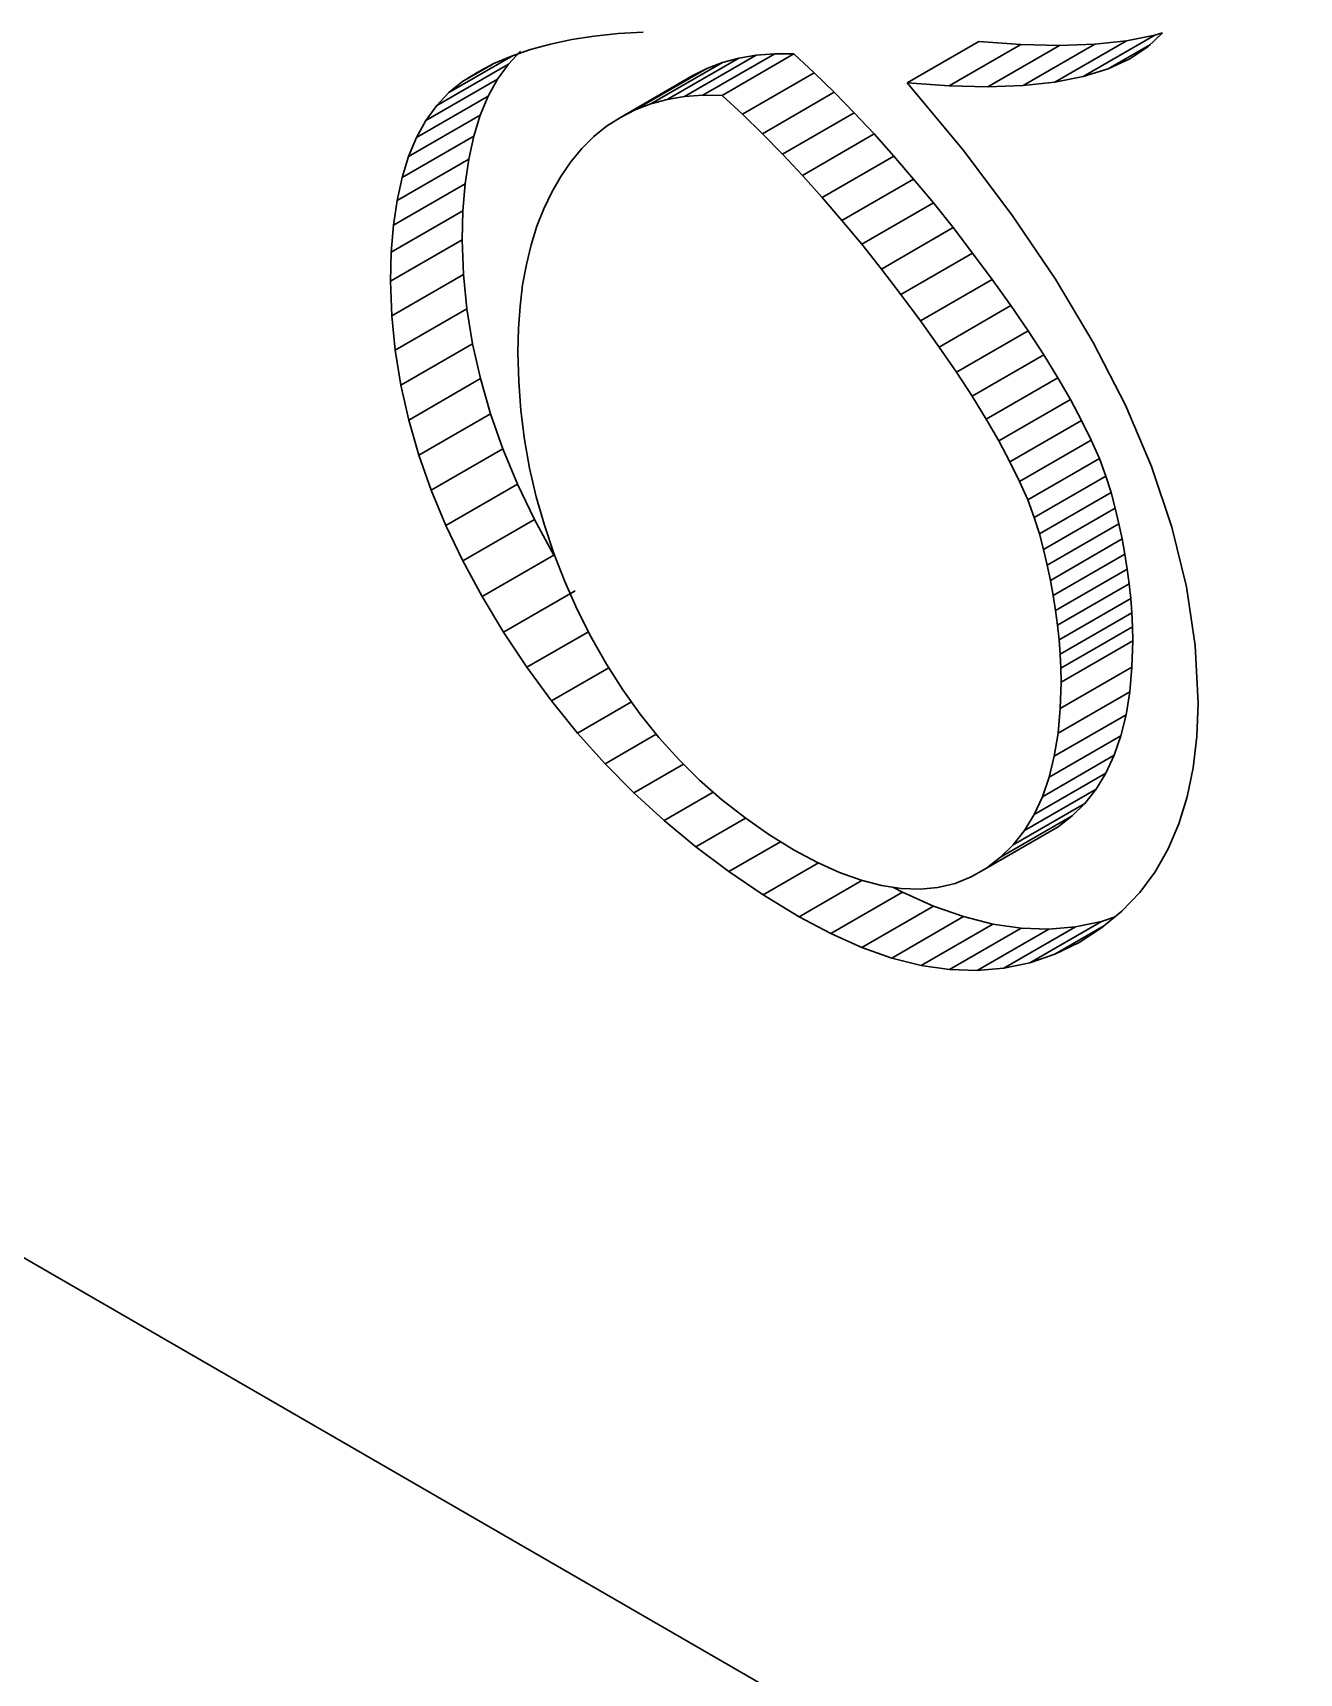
# Model space of a CAD drawing. Header units: millimetres. Extents: x -105 to 105, y -148 to 148.
# Drawn here: x 45.133 to 46.382, y -43.716 to -42.098 of the extents above; entities that cross this region are included whole.
import ezdxf

# ---------------------------------------------------------------- set-up
doc = ezdxf.new("R2010")
doc.units = ezdxf.units.MM
doc.layers.get('0').update_dxf_attribs({"lineweight": 18})

msp = doc.modelspace()

# ---------------------------------------------------------------- linework, layer by layer
at = {"color": 7, "lineweight": 30, "ltscale": 0.000562448}
msp.add_line((45.6644, -42.1045), (45.6866, -42.1011), dxfattribs=at)
at = {"color": 7, "lineweight": 30, "ltscale": 0.000589946}
msp.add_line((45.6866, -42.1011), (45.7101, -42.0986), dxfattribs=at)
at = {"color": 7, "lineweight": 30, "ltscale": 0.000618684}
msp.add_line((45.7101, -42.0986), (45.7348, -42.0972), dxfattribs=at)
at = {"color": 7, "lineweight": 30, "ltscale": 0.002041}
for p, q in [((46.169, -42.1411), (46.2397, -42.1003)), ((45.9954, -42.1473), (46.0661, -42.1065)), ((46.0368, -42.1503), (46.1075, -42.1095)), ((46.0749, -42.1512), (46.1456, -42.1104)), ((46.1096, -42.15), (46.1803, -42.1092)), ((46.141, -42.1466), (46.2117, -42.1058)), ((45.5312, -42.1696), (45.6019, -42.1287)), ((45.7269, -42.174), (45.7976, -42.1332)), ((45.7423, -42.1681), (45.813, -42.1273)), ((45.7586, -42.1638), (45.8293, -42.123)), ((45.7758, -42.1609), (45.8465, -42.1201)), ((45.7938, -42.1595), (45.8646, -42.1187)), ((45.8128, -42.1596), (45.8835, -42.1188)), ((45.5206, -42.1844), (45.5913, -42.1435)), ((45.7124, -42.1813), (45.7831, -42.1405)), ((45.8327, -42.1781), (45.9034, -42.1373)), ((45.5113, -42.2011), (45.582, -42.1603)), ((45.8525, -42.1974), (45.9232, -42.1566)), ((45.5035, -42.2198), (45.5742, -42.179)), ((45.8919, -42.2386), (45.9626, -42.1977)), ((45.4971, -42.2405), (45.5678, -42.1997)), ((45.4921, -42.2632), (45.5628, -42.2224)), ((45.9115, -42.2604), (45.9822, -42.2196)), ((45.4886, -42.2878), (45.5593, -42.247)), ((45.931, -42.283), (46.0017, -42.2422)), ((45.4864, -42.3144), (45.5571, -42.2736)), ((45.9505, -42.3065), (46.0212, -42.2657)), ((45.9699, -42.3309), (46.0406, -42.29)), ((45.4857, -42.343), (45.5564, -42.3022)), ((45.9892, -42.356), (46.0599, -42.3152)), ((45.4868, -42.377), (45.5575, -42.3362)), ((46.0084, -42.382), (46.0791, -42.3412)), ((45.4902, -42.4111), (45.5609, -42.3703)), ((46.0268, -42.4079), (46.0976, -42.367)), ((46.0438, -42.4327), (46.1145, -42.3918)), ((45.4957, -42.4454), (45.5665, -42.4046)), ((46.0593, -42.4564), (46.13, -42.4156)), ((45.5036, -42.4799), (45.5743, -42.439)), ((46.0732, -42.479), (46.144, -42.4382)), ((45.5136, -42.5144), (45.5843, -42.4736)), ((46.0857, -42.5005), (46.1564, -42.4597)), ((46.0967, -42.521), (46.1674, -42.4802)), ((46.1062, -42.5404), (46.1769, -42.4996)), ((45.5258, -42.5491), (45.5965, -42.5083)), ((46.1142, -42.5587), (46.1849, -42.5179)), ((46.1207, -42.5759), (46.1914, -42.5351)), ((45.5403, -42.5839), (45.611, -42.5431)), ((46.1257, -42.5921), (46.1964, -42.5512)), ((46.1298, -42.6076), (46.2005, -42.5668)), ((45.557, -42.6189), (45.6277, -42.5781)), ((46.1334, -42.6229), (46.2041, -42.5821)), ((46.1366, -42.638), (46.2073, -42.5972)), ((45.576, -42.654), (45.6467, -42.6132)), ((46.1394, -42.6529), (46.2101, -42.6121)), ((46.1417, -42.6677), (46.2124, -42.6269)), ((45.5971, -42.6892), (45.6678, -42.6484)), ((46.1436, -42.6822), (46.2143, -42.6414)), ((46.1451, -42.6966), (46.2158, -42.6558)), ((46.1462, -42.7107), (46.2169, -42.6699)), ((46.1471, -42.7385), (46.2178, -42.6977)), ((46.1463, -42.7645), (46.217, -42.7236)), ((46.1441, -42.7888), (46.2148, -42.7479)), ((46.1404, -42.8113), (46.2112, -42.7705)), ((46.1353, -42.8322), (46.206, -42.7914)), ((46.1287, -42.8514), (46.1994, -42.8106)), ((46.1206, -42.8689), (46.1913, -42.8281)), ((46.1111, -42.8847), (46.1818, -42.8439)), ((46.1, -42.8988), (46.1707, -42.858)), ((46.0875, -42.9112), (46.1582, -42.8704)), ((46.0736, -42.9219), (46.1443, -42.8811)), ((45.92, -42.9865), (45.9907, -42.9457)), ((45.9506, -43.0001), (46.0213, -42.9593)), ((45.9802, -43.0106), (46.051, -42.9697)), ((46.1162, -43.0153), (46.187, -42.9745)), ((46.0091, -43.0178), (46.0798, -42.977)), ((46.0371, -43.022), (46.1078, -42.9811)), ((46.0643, -43.0229), (46.135, -42.9821)), ((46.0907, -43.0207), (46.1614, -42.9799))]:
    msp.add_line(p, q, dxfattribs=at)
at = {"color": 7, "lineweight": 30, "ltscale": 0.000712966}
msp.add_line((46.2397, -42.1003), (46.2117, -42.1058), dxfattribs=at)
at = {"color": 7, "lineweight": 30, "ltscale": 0.000505301}
msp.add_line((46.2473, -42.0978), (46.2328, -42.1118), dxfattribs=at)
at = {"color": 7, "lineweight": 30, "ltscale": 0.000192566}
msp.add_line((46.247, -42.098), (46.2397, -42.1003), dxfattribs=at)
at = {"color": 7, "lineweight": 30, "ltscale": 0.000440128}
msp.add_line((45.6019, -42.1287), (45.614, -42.1159), dxfattribs=at)
at = {"color": 7, "lineweight": 30, "ltscale": 0.000490272}
msp.add_line((45.605, -42.1208), (45.6236, -42.1144), dxfattribs=at)
at = {"color": 7, "lineweight": 30, "ltscale": 0.000512597}
msp.add_line((45.6236, -42.1144), (45.6434, -42.109), dxfattribs=at)
at = {"color": 7, "lineweight": 30, "ltscale": 0.000536512}
msp.add_line((45.6434, -42.109), (45.6644, -42.1045), dxfattribs=at)
at = {"color": 7, "lineweight": 30, "ltscale": 0.001039}
for p, q in [((46.1075, -42.1095), (46.0661, -42.1065)), ((46.0368, -42.1503), (45.9954, -42.1473))]:
    msp.add_line(p, q, dxfattribs=at)
at = {"color": 7, "lineweight": 30, "ltscale": 0.000952805}
msp.add_line((46.1456, -42.1104), (46.1075, -42.1095), dxfattribs=at)
at = {"color": 7, "lineweight": 30, "ltscale": 0.000868394}
for p, q in [((46.1803, -42.1092), (46.1456, -42.1104)), ((46.1096, -42.15), (46.0749, -42.1512))]:
    msp.add_line(p, q, dxfattribs=at)
at = {"color": 7, "lineweight": 30, "ltscale": 0.00078882}
msp.add_line((46.2117, -42.1058), (46.1803, -42.1092), dxfattribs=at)
at = {"color": 7, "lineweight": 30, "ltscale": 0.0012}
msp.add_line((46.1936, -42.1335), (46.2352, -42.1095), dxfattribs=at)
at = {"color": 7, "lineweight": 30, "ltscale": 0.000537044}
msp.add_line((46.2328, -42.1118), (46.2149, -42.1237), dxfattribs=at)
at = {"color": 7, "lineweight": 30, "ltscale": 0.001823}
msp.add_line((45.5433, -42.1568), (45.6065, -42.1203), dxfattribs=at)
at = {"color": 7, "lineweight": 30, "ltscale": 0.000836925}
msp.add_line((45.5568, -42.1459), (45.5858, -42.1292), dxfattribs=at)
at = {"color": 7, "lineweight": 30, "ltscale": 0.00045318}
msp.add_line((45.5717, -42.1366), (45.5877, -42.1282), dxfattribs=at)
at = {"color": 7, "lineweight": 30, "ltscale": 0.00047034}
msp.add_line((45.5877, -42.1282), (45.605, -42.1208), dxfattribs=at)
at = {"color": 7, "lineweight": 30, "ltscale": 0.000455782}
for p, q in [((45.5913, -42.1435), (45.6019, -42.1287)), ((45.5206, -42.1844), (45.5312, -42.1696))]:
    msp.add_line(p, q, dxfattribs=at)
at = {"color": 7, "lineweight": 30, "ltscale": 0.000405856}
for p, q in [((45.7976, -42.1332), (45.7831, -42.1405)), ((45.7269, -42.174), (45.7124, -42.1813))]:
    msp.add_line(p, q, dxfattribs=at)
at = {"color": 7, "lineweight": 30, "ltscale": 0.000411207}
msp.add_line((45.813, -42.1273), (45.7976, -42.1332), dxfattribs=at)
at = {"color": 7, "lineweight": 30, "ltscale": 0.000421298}
for p, q in [((45.8293, -42.123), (45.813, -42.1273)), ((45.7586, -42.1638), (45.7423, -42.1681))]:
    msp.add_line(p, q, dxfattribs=at)
at = {"color": 7, "lineweight": 30, "ltscale": 0.000435544}
msp.add_line((45.8465, -42.1201), (45.8293, -42.123), dxfattribs=at)
at = {"color": 7, "lineweight": 30, "ltscale": 0.000453753}
msp.add_line((45.8646, -42.1187), (45.8465, -42.1201), dxfattribs=at)
at = {"color": 7, "lineweight": 30, "ltscale": 0.000474552}
msp.add_line((45.8835, -42.1188), (45.8646, -42.1187), dxfattribs=at)
at = {"color": 7, "lineweight": 30, "ltscale": 0.00067856}
msp.add_line((45.9034, -42.1373), (45.8835, -42.1188), dxfattribs=at)
at = {"color": 7, "lineweight": 30, "ltscale": 0.000644672}
msp.add_line((46.1936, -42.1335), (46.169, -42.1411), dxfattribs=at)
at = {"color": 7, "lineweight": 30, "ltscale": 0.000585135}
msp.add_line((46.2149, -42.1237), (46.1936, -42.1335), dxfattribs=at)
at = {"color": 7, "lineweight": 30, "ltscale": 0.000433114}
msp.add_line((45.5433, -42.1568), (45.5568, -42.1459), dxfattribs=at)
at = {"color": 7, "lineweight": 30, "ltscale": 0.000438367}
msp.add_line((45.5568, -42.1459), (45.5717, -42.1366), dxfattribs=at)
at = {"color": 7, "lineweight": 30, "ltscale": 0.000478412}
msp.add_line((45.582, -42.1603), (45.5913, -42.1435), dxfattribs=at)
at = {"color": 7, "lineweight": 30, "ltscale": 0.000691667}
for p, q in [((45.9232, -42.1566), (45.9034, -42.1373)), ((45.8525, -42.1974), (45.8327, -42.1781))]:
    msp.add_line(p, q, dxfattribs=at)
at = {"color": 7, "lineweight": 30, "ltscale": 0.00213}
msp.add_line((45.9954, -42.1473), (46.0499, -42.2128), dxfattribs=at)
at = {"color": 7, "lineweight": 30, "ltscale": 0.000952796}
msp.add_line((46.0749, -42.1512), (46.0368, -42.1503), dxfattribs=at)
at = {"color": 7, "lineweight": 30, "ltscale": 0.000788779}
msp.add_line((46.141, -42.1466), (46.1096, -42.15), dxfattribs=at)
at = {"color": 7, "lineweight": 30, "ltscale": 0.00071304}
msp.add_line((46.169, -42.1411), (46.141, -42.1466), dxfattribs=at)
at = {"color": 7, "lineweight": 30, "ltscale": 0.000440406}
msp.add_line((45.5312, -42.1696), (45.5433, -42.1568), dxfattribs=at)
at = {"color": 7, "lineweight": 30, "ltscale": 0.000507179}
for p, q in [((45.5742, -42.179), (45.582, -42.1603)), ((45.5035, -42.2198), (45.5113, -42.2011))]:
    msp.add_line(p, q, dxfattribs=at)
at = {"color": 7, "lineweight": 30, "ltscale": 0.000435481}
msp.add_line((45.7758, -42.1609), (45.7586, -42.1638), dxfattribs=at)
at = {"color": 7, "lineweight": 30, "ltscale": 0.000453402}
msp.add_line((45.7938, -42.1595), (45.7758, -42.1609), dxfattribs=at)
at = {"color": 7, "lineweight": 30, "ltscale": 0.000474935}
msp.add_line((45.8128, -42.1596), (45.7938, -42.1595), dxfattribs=at)
at = {"color": 7, "lineweight": 30, "ltscale": 0.000678301}
msp.add_line((45.8327, -42.1781), (45.8128, -42.1596), dxfattribs=at)
at = {"color": 7, "lineweight": 30, "ltscale": 0.000705135}
msp.add_line((45.943, -42.1767), (45.9232, -42.1566), dxfattribs=at)
at = {"color": 7, "lineweight": 30, "ltscale": 0.000541517}
for p, q in [((45.5678, -42.1997), (45.5742, -42.179)), ((45.4971, -42.2405), (45.5035, -42.2198))]:
    msp.add_line(p, q, dxfattribs=at)
at = {"color": 7, "lineweight": 30, "ltscale": 0.0004042}
msp.add_line((45.7124, -42.1813), (45.6988, -42.1901), dxfattribs=at)
at = {"color": 7, "lineweight": 30, "ltscale": 0.000411343}
msp.add_line((45.7423, -42.1681), (45.7269, -42.174), dxfattribs=at)
at = {"color": 7, "lineweight": 30, "ltscale": 0.002042}
for p, q in [((45.8722, -42.2176), (45.943, -42.1767)), ((46.1468, -42.7247), (46.2176, -42.6839))]:
    msp.add_line(p, q, dxfattribs=at)
at = {"color": 7, "lineweight": 30, "ltscale": 0.000718979}
msp.add_line((45.9626, -42.1977), (45.943, -42.1767), dxfattribs=at)
at = {"color": 7, "lineweight": 30, "ltscale": 0.000478078}
msp.add_line((45.5113, -42.2011), (45.5206, -42.1844), dxfattribs=at)
at = {"color": 7, "lineweight": 30, "ltscale": 0.000407921}
msp.add_line((45.6988, -42.1901), (45.6862, -42.2003), dxfattribs=at)
at = {"color": 7, "lineweight": 30, "ltscale": 0.00070514}
msp.add_line((45.8722, -42.2176), (45.8525, -42.1974), dxfattribs=at)
at = {"color": 7, "lineweight": 30, "ltscale": 0.000733132}
for p, q in [((45.9822, -42.2196), (45.9626, -42.1977)), ((45.9115, -42.2604), (45.8919, -42.2386))]:
    msp.add_line(p, q, dxfattribs=at)
at = {"color": 7, "lineweight": 30, "ltscale": 0.000579972}
msp.add_line((45.5628, -42.2224), (45.5678, -42.1997), dxfattribs=at)
at = {"color": 7, "lineweight": 30, "ltscale": 0.000427914}
msp.add_line((45.6744, -42.2121), (45.6635, -42.2253), dxfattribs=at)
at = {"color": 7, "lineweight": 30, "ltscale": 0.000415939}
msp.add_line((45.6862, -42.2003), (45.6744, -42.2121), dxfattribs=at)
at = {"color": 7, "lineweight": 30, "ltscale": 0.002022}
msp.add_line((46.0499, -42.2128), (46.0986, -42.2773), dxfattribs=at)
at = {"color": 7, "lineweight": 30, "ltscale": 0.000622075}
for p, q in [((45.5593, -42.247), (45.5628, -42.2224)), ((45.4886, -42.2878), (45.4921, -42.2632))]:
    msp.add_line(p, q, dxfattribs=at)
at = {"color": 7, "lineweight": 30, "ltscale": 0.00043763}
msp.add_line((45.6635, -42.2253), (45.6536, -42.2397), dxfattribs=at)
at = {"color": 7, "lineweight": 30, "ltscale": 0.000718961}
msp.add_line((45.8919, -42.2386), (45.8722, -42.2176), dxfattribs=at)
at = {"color": 7, "lineweight": 30, "ltscale": 0.00074734}
msp.add_line((46.0017, -42.2422), (45.9822, -42.2196), dxfattribs=at)
at = {"color": 7, "lineweight": 30, "ltscale": 0.000580345}
msp.add_line((45.4921, -42.2632), (45.4971, -42.2405), dxfattribs=at)
at = {"color": 7, "lineweight": 30, "ltscale": 0.000667423}
for p, q in [((45.5571, -42.2736), (45.5593, -42.247)), ((45.4864, -42.3144), (45.4886, -42.2878))]:
    msp.add_line(p, q, dxfattribs=at)
at = {"color": 7, "lineweight": 30, "ltscale": 0.000444153}
msp.add_line((45.6536, -42.2397), (45.6447, -42.2551), dxfattribs=at)
at = {"color": 7, "lineweight": 30, "ltscale": 0.000762675}
for p, q in [((46.0212, -42.2657), (46.0017, -42.2422)), ((45.9505, -42.3065), (45.931, -42.283))]:
    msp.add_line(p, q, dxfattribs=at)
at = {"color": 7, "lineweight": 30, "ltscale": 0.000453348}
msp.add_line((45.6447, -42.2551), (45.6369, -42.2715), dxfattribs=at)
at = {"color": 7, "lineweight": 30, "ltscale": 0.000747629}
msp.add_line((45.931, -42.283), (45.9115, -42.2604), dxfattribs=at)
at = {"color": 7, "lineweight": 30, "ltscale": 0.000714336}
for p, q in [((45.5564, -42.3022), (45.5571, -42.2736)), ((45.4857, -42.343), (45.4864, -42.3144))]:
    msp.add_line(p, q, dxfattribs=at)
at = {"color": 7, "lineweight": 30, "ltscale": 0.000464562}
msp.add_line((45.6369, -42.2715), (45.6301, -42.2888), dxfattribs=at)
at = {"color": 7, "lineweight": 30, "ltscale": 0.000777463}
for p, q in [((46.0406, -42.29), (46.0212, -42.2657)), ((45.9699, -42.3309), (45.9505, -42.3065))]:
    msp.add_line(p, q, dxfattribs=at)
at = {"color": 7, "lineweight": 30, "ltscale": 0.001919}
msp.add_line((46.0986, -42.2773), (46.1416, -42.3409), dxfattribs=at)
at = {"color": 7, "lineweight": 30, "ltscale": 0.000478981}
msp.add_line((45.6301, -42.2888), (45.6244, -42.3071), dxfattribs=at)
at = {"color": 7, "lineweight": 30, "ltscale": 0.000792817}
for p, q in [((46.0599, -42.3152), (46.0406, -42.29)), ((45.9892, -42.356), (45.9699, -42.3309))]:
    msp.add_line(p, q, dxfattribs=at)
at = {"color": 7, "lineweight": 30, "ltscale": 0.000850752}
for p, q in [((45.5575, -42.3362), (45.5564, -42.3022)), ((45.4868, -42.377), (45.4857, -42.343))]:
    msp.add_line(p, q, dxfattribs=at)
at = {"color": 7, "lineweight": 30, "ltscale": 0.000494804}
msp.add_line((45.6244, -42.3071), (45.6197, -42.3263), dxfattribs=at)
at = {"color": 7, "lineweight": 30, "ltscale": 0.000512853}
msp.add_line((45.6197, -42.3263), (45.616, -42.3465), dxfattribs=at)
at = {"color": 7, "lineweight": 30, "ltscale": 0.000808656}
msp.add_line((46.0791, -42.3412), (46.0599, -42.3152), dxfattribs=at)
at = {"color": 7, "lineweight": 30, "ltscale": 0.000857807}
msp.add_line((45.5609, -42.3703), (45.5575, -42.3362), dxfattribs=at)
at = {"color": 7, "lineweight": 30, "ltscale": 0.000794218}
msp.add_line((46.0976, -42.367), (46.0791, -42.3412), dxfattribs=at)
at = {"color": 7, "lineweight": 30, "ltscale": 0.001822}
msp.add_line((46.1416, -42.3409), (46.1789, -42.4035), dxfattribs=at)
at = {"color": 7, "lineweight": 30, "ltscale": 0.000532347}
msp.add_line((45.616, -42.3465), (45.6134, -42.3676), dxfattribs=at)
at = {"color": 7, "lineweight": 30, "ltscale": 0.00080835}
msp.add_line((46.0084, -42.382), (45.9892, -42.356), dxfattribs=at)
at = {"color": 7, "lineweight": 30, "ltscale": 0.000857427}
msp.add_line((45.4902, -42.4111), (45.4868, -42.377), dxfattribs=at)
at = {"color": 7, "lineweight": 30, "ltscale": 0.000868398}
for p, q in [((45.5665, -42.4046), (45.5609, -42.3703)), ((45.4957, -42.4454), (45.4902, -42.4111))]:
    msp.add_line(p, q, dxfattribs=at)
at = {"color": 7, "lineweight": 30, "ltscale": 0.000554117}
msp.add_line((45.6134, -42.3676), (45.6119, -42.3897), dxfattribs=at)
at = {"color": 7, "lineweight": 30, "ltscale": 0.000750919}
msp.add_line((46.1145, -42.3918), (46.0976, -42.367), dxfattribs=at)
at = {"color": 7, "lineweight": 30, "ltscale": 0.000576547}
msp.add_line((45.6119, -42.3897), (45.6114, -42.4128), dxfattribs=at)
at = {"color": 7, "lineweight": 30, "ltscale": 0.000794529}
msp.add_line((46.0268, -42.4079), (46.0084, -42.382), dxfattribs=at)
at = {"color": 7, "lineweight": 30, "ltscale": 0.000707841}
for p, q in [((46.13, -42.4156), (46.1145, -42.3918)), ((46.0593, -42.4564), (46.0438, -42.4327))]:
    msp.add_line(p, q, dxfattribs=at)
at = {"color": 7, "lineweight": 30, "ltscale": 0.000882109}
msp.add_line((45.5743, -42.439), (45.5665, -42.4046), dxfattribs=at)
at = {"color": 7, "lineweight": 30, "ltscale": 0.000750604}
msp.add_line((46.0438, -42.4327), (46.0268, -42.4079), dxfattribs=at)
at = {"color": 7, "lineweight": 30, "ltscale": 0.001731}
msp.add_line((46.1789, -42.4035), (46.2105, -42.4651), dxfattribs=at)
at = {"color": 7, "lineweight": 30, "ltscale": 0.000723489}
msp.add_line((45.6114, -42.4128), (45.6121, -42.4417), dxfattribs=at)
at = {"color": 7, "lineweight": 30, "ltscale": 0.000664934}
for p, q in [((46.144, -42.4382), (46.13, -42.4156)), ((46.0732, -42.479), (46.0593, -42.4564))]:
    msp.add_line(p, q, dxfattribs=at)
at = {"color": 7, "lineweight": 30, "ltscale": 0.000899644}
for p, q in [((45.5843, -42.4736), (45.5743, -42.439)), ((45.5136, -42.5144), (45.5036, -42.4799))]:
    msp.add_line(p, q, dxfattribs=at)
at = {"color": 7, "lineweight": 30, "ltscale": 0.000720347}
msp.add_line((45.6121, -42.4417), (45.6142, -42.4705), dxfattribs=at)
at = {"color": 7, "lineweight": 30, "ltscale": 0.000622494}
for p, q in [((46.1564, -42.4597), (46.144, -42.4382)), ((46.0857, -42.5005), (46.0732, -42.479))]:
    msp.add_line(p, q, dxfattribs=at)
at = {"color": 7, "lineweight": 30, "ltscale": 0.000882481}
msp.add_line((45.5036, -42.4799), (45.4957, -42.4454), dxfattribs=at)
at = {"color": 7, "lineweight": 30, "ltscale": 0.000919958}
msp.add_line((45.5965, -42.5083), (45.5843, -42.4736), dxfattribs=at)
at = {"color": 7, "lineweight": 30, "ltscale": 0.00072019}
msp.add_line((45.6142, -42.4705), (45.6179, -42.499), dxfattribs=at)
at = {"color": 7, "lineweight": 30, "ltscale": 0.000580622}
for p, q in [((46.1674, -42.4802), (46.1564, -42.4597)), ((46.0967, -42.521), (46.0857, -42.5005))]:
    msp.add_line(p, q, dxfattribs=at)
at = {"color": 7, "lineweight": 30, "ltscale": 0.001649}
msp.add_line((46.2105, -42.4651), (46.2363, -42.5258), dxfattribs=at)
at = {"color": 7, "lineweight": 30, "ltscale": 0.000539793}
for p, q in [((46.1769, -42.4996), (46.1674, -42.4802)), ((46.1062, -42.5404), (46.0967, -42.521))]:
    msp.add_line(p, q, dxfattribs=at)
at = {"color": 7, "lineweight": 30, "ltscale": 0.000720681}
msp.add_line((45.6179, -42.499), (45.6229, -42.5274), dxfattribs=at)
at = {"color": 7, "lineweight": 30, "ltscale": 0.000499154}
msp.add_line((46.1849, -42.5179), (46.1769, -42.4996), dxfattribs=at)
at = {"color": 7, "lineweight": 30, "ltscale": 0.000919598}
msp.add_line((45.5258, -42.5491), (45.5136, -42.5144), dxfattribs=at)
at = {"color": 7, "lineweight": 30, "ltscale": 0.000942788}
msp.add_line((45.611, -42.5431), (45.5965, -42.5083), dxfattribs=at)
at = {"color": 7, "lineweight": 30, "ltscale": 0.000460453}
msp.add_line((46.1914, -42.5351), (46.1849, -42.5179), dxfattribs=at)
at = {"color": 7, "lineweight": 30, "ltscale": 0.000723901}
msp.add_line((45.6229, -42.5274), (45.6294, -42.5556), dxfattribs=at)
at = {"color": 7, "lineweight": 30, "ltscale": 0.000422545}
msp.add_line((46.1964, -42.5512), (46.1914, -42.5351), dxfattribs=at)
at = {"color": 7, "lineweight": 30, "ltscale": 0.001576}
msp.add_line((46.2363, -42.5258), (46.2564, -42.5856), dxfattribs=at)
at = {"color": 7, "lineweight": 30, "ltscale": 0.00094314}
msp.add_line((45.5403, -42.5839), (45.5258, -42.5491), dxfattribs=at)
at = {"color": 7, "lineweight": 30, "ltscale": 0.000968985}
msp.add_line((45.6277, -42.5781), (45.611, -42.5431), dxfattribs=at)
at = {"color": 7, "lineweight": 30, "ltscale": 0.000499503}
msp.add_line((46.1142, -42.5587), (46.1062, -42.5404), dxfattribs=at)
at = {"color": 7, "lineweight": 30, "ltscale": 0.000400636}
msp.add_line((46.2005, -42.5668), (46.1964, -42.5512), dxfattribs=at)
at = {"color": 7, "lineweight": 30, "ltscale": 0.000728398}
msp.add_line((45.6294, -42.5556), (45.6374, -42.5837), dxfattribs=at)
at = {"color": 7, "lineweight": 30, "ltscale": 0.000459961}
msp.add_line((46.1207, -42.5759), (46.1142, -42.5587), dxfattribs=at)
at = {"color": 7, "lineweight": 30, "ltscale": 0.000393609}
msp.add_line((46.2041, -42.5821), (46.2005, -42.5668), dxfattribs=at)
at = {"color": 7, "lineweight": 30, "ltscale": 0.000968641}
msp.add_line((45.557, -42.6189), (45.5403, -42.5839), dxfattribs=at)
at = {"color": 7, "lineweight": 30, "ltscale": 0.000996949}
msp.add_line((45.6467, -42.6132), (45.6277, -42.5781), dxfattribs=at)
at = {"color": 7, "lineweight": 30, "ltscale": 0.000735132}
msp.add_line((45.6374, -42.5837), (45.6468, -42.6115), dxfattribs=at)
at = {"color": 7, "lineweight": 30, "ltscale": 0.000422658}
msp.add_line((46.1257, -42.5921), (46.1207, -42.5759), dxfattribs=at)
at = {"color": 7, "lineweight": 30, "ltscale": 0.000385979}
msp.add_line((46.2073, -42.5972), (46.2041, -42.5821), dxfattribs=at)
at = {"color": 7, "lineweight": 30, "ltscale": 0.001513}
msp.add_line((46.2564, -42.5856), (46.2707, -42.6443), dxfattribs=at)
at = {"color": 7, "lineweight": 30, "ltscale": 0.000401005}
msp.add_line((46.1298, -42.6076), (46.1257, -42.5921), dxfattribs=at)
at = {"color": 7, "lineweight": 30, "ltscale": 0.000379857}
msp.add_line((46.2101, -42.6121), (46.2073, -42.5972), dxfattribs=at)
at = {"color": 7, "lineweight": 30, "ltscale": 0.000997285}
msp.add_line((45.576, -42.654), (45.557, -42.6189), dxfattribs=at)
at = {"color": 7, "lineweight": 30, "ltscale": 0.000743241}
msp.add_line((45.6468, -42.6115), (45.6576, -42.6392), dxfattribs=at)
at = {"color": 7, "lineweight": 30, "ltscale": 0.00039315}
msp.add_line((46.1334, -42.6229), (46.1298, -42.6076), dxfattribs=at)
at = {"color": 7, "lineweight": 30, "ltscale": 0.000373153}
for p, q in [((46.2124, -42.6269), (46.2101, -42.6121)), ((46.1417, -42.6677), (46.1394, -42.6529))]:
    msp.add_line(p, q, dxfattribs=at)
at = {"color": 7, "lineweight": 30, "ltscale": 0.000386431}
msp.add_line((46.1366, -42.638), (46.1334, -42.6229), dxfattribs=at)
at = {"color": 7, "lineweight": 30, "ltscale": 0.000366655}
msp.add_line((46.2143, -42.6414), (46.2124, -42.6269), dxfattribs=at)
at = {"color": 7, "lineweight": 30, "ltscale": 0.000752881}
msp.add_line((45.6576, -42.6392), (45.6699, -42.6667), dxfattribs=at)
at = {"color": 7, "lineweight": 30, "ltscale": 0.000379482}
msp.add_line((46.1394, -42.6529), (46.1366, -42.638), dxfattribs=at)
at = {"color": 7, "lineweight": 30, "ltscale": 0.000360904}
msp.add_line((46.2158, -42.6558), (46.2143, -42.6414), dxfattribs=at)
at = {"color": 7, "lineweight": 30, "ltscale": 0.001461}
msp.add_line((46.2707, -42.6443), (46.2793, -42.7022), dxfattribs=at)
at = {"color": 7, "lineweight": 30, "ltscale": 0.001028}
for p, q in [((45.5971, -42.6892), (45.576, -42.654)), ((45.6444, -42.757), (45.6201, -42.7238))]:
    msp.add_line(p, q, dxfattribs=at)
at = {"color": 7, "lineweight": 30, "ltscale": 0.000764795}
msp.add_line((45.6699, -42.6667), (45.6837, -42.694), dxfattribs=at)
at = {"color": 7, "lineweight": 30, "ltscale": 0.000367033}
msp.add_line((46.1436, -42.6822), (46.1417, -42.6677), dxfattribs=at)
at = {"color": 7, "lineweight": 30, "ltscale": 0.00035501}
msp.add_line((46.2169, -42.6699), (46.2158, -42.6558), dxfattribs=at)
at = {"color": 7, "lineweight": 30, "ltscale": 0.000360525}
msp.add_line((46.1451, -42.6966), (46.1436, -42.6822), dxfattribs=at)
at = {"color": 7, "lineweight": 30, "ltscale": 0.000349811}
msp.add_line((46.2176, -42.6839), (46.2169, -42.6699), dxfattribs=at)
at = {"color": 7, "lineweight": 30, "ltscale": 0.000344503}
msp.add_line((46.2178, -42.6977), (46.2176, -42.6839), dxfattribs=at)
at = {"color": 7, "lineweight": 30, "ltscale": 0.001038}
msp.add_line((45.6201, -42.7238), (45.5971, -42.6892), dxfattribs=at)
at = {"color": 7, "lineweight": 30, "ltscale": 0.001757}
msp.add_line((45.6201, -42.7238), (45.681, -42.6887), dxfattribs=at)
at = {"color": 7, "lineweight": 30, "ltscale": 0.000763873}
msp.add_line((45.6837, -42.694), (45.6987, -42.7206), dxfattribs=at)
at = {"color": 7, "lineweight": 30, "ltscale": 0.00035539}
msp.add_line((46.1462, -42.7107), (46.1451, -42.6966), dxfattribs=at)
at = {"color": 7, "lineweight": 30, "ltscale": 0.00064952}
for p, q in [((46.217, -42.7236), (46.2178, -42.6977)), ((46.1463, -42.7645), (46.1471, -42.7385))]:
    msp.add_line(p, q, dxfattribs=at)
at = {"color": 7, "lineweight": 30, "ltscale": 0.000349793}
msp.add_line((46.1468, -42.7247), (46.1462, -42.7107), dxfattribs=at)
at = {"color": 7, "lineweight": 30, "ltscale": 0.001424}
msp.add_line((46.2793, -42.7022), (46.2822, -42.759), dxfattribs=at)
at = {"color": 7, "lineweight": 30, "ltscale": 0.001632}
msp.add_line((45.6444, -42.757), (45.701, -42.7243), dxfattribs=at)
at = {"color": 7, "lineweight": 30, "ltscale": 0.000751359}
msp.add_line((45.6987, -42.7206), (45.7148, -42.746), dxfattribs=at)
at = {"color": 7, "lineweight": 30, "ltscale": 0.000344509}
msp.add_line((46.1471, -42.7385), (46.1468, -42.7247), dxfattribs=at)
at = {"color": 7, "lineweight": 30, "ltscale": 0.000609779}
msp.add_line((46.2148, -42.7479), (46.217, -42.7236), dxfattribs=at)
at = {"color": 7, "lineweight": 30, "ltscale": 0.000741315}
msp.add_line((45.7148, -42.746), (45.732, -42.7701), dxfattribs=at)
at = {"color": 7, "lineweight": 30, "ltscale": 0.000571635}
msp.add_line((46.2112, -42.7705), (46.2148, -42.7479), dxfattribs=at)
at = {"color": 7, "lineweight": 30, "ltscale": 0.00102}
msp.add_line((45.6702, -42.7886), (45.6444, -42.757), dxfattribs=at)
at = {"color": 7, "lineweight": 30, "ltscale": 0.001535}
msp.add_line((45.6702, -42.7886), (45.7233, -42.7579), dxfattribs=at)
at = {"color": 7, "lineweight": 30, "ltscale": 0.000609399}
msp.add_line((46.1441, -42.7888), (46.1463, -42.7645), dxfattribs=at)
at = {"color": 7, "lineweight": 30, "ltscale": 0.000823354}
msp.add_line((46.2822, -42.759), (46.281, -42.7919), dxfattribs=at)
at = {"color": 7, "lineweight": 30, "ltscale": 0.000733197}
msp.add_line((45.732, -42.7701), (45.7504, -42.793), dxfattribs=at)
at = {"color": 7, "lineweight": 30, "ltscale": 0.000537822}
for p, q in [((46.206, -42.7914), (46.2112, -42.7705)), ((46.1353, -42.8322), (46.1404, -42.8113))]:
    msp.add_line(p, q, dxfattribs=at)
at = {"color": 7, "lineweight": 30, "ltscale": 0.001015}
msp.add_line((45.6973, -42.8189), (45.6702, -42.7886), dxfattribs=at)
at = {"color": 7, "lineweight": 30, "ltscale": 0.001458}
msp.add_line((45.6973, -42.8189), (45.7478, -42.7897), dxfattribs=at)
at = {"color": 7, "lineweight": 30, "ltscale": 0.000727688}
msp.add_line((45.7504, -42.793), (45.7699, -42.8146), dxfattribs=at)
at = {"color": 7, "lineweight": 30, "ltscale": 0.000572011}
msp.add_line((46.1404, -42.8113), (46.1441, -42.7888), dxfattribs=at)
at = {"color": 7, "lineweight": 30, "ltscale": 0.000507644}
msp.add_line((46.1994, -42.8106), (46.206, -42.7914), dxfattribs=at)
at = {"color": 7, "lineweight": 30, "ltscale": 0.00077597}
msp.add_line((46.281, -42.7919), (46.2775, -42.8228), dxfattribs=at)
at = {"color": 7, "lineweight": 30, "ltscale": 0.000481492}
for p, q in [((46.1913, -42.8281), (46.1994, -42.8106)), ((46.1206, -42.8689), (46.1287, -42.8514))]:
    msp.add_line(p, q, dxfattribs=at)
at = {"color": 7, "lineweight": 30, "ltscale": 0.001012}
for p, q in [((45.7257, -42.8476), (45.6973, -42.8189)), ((45.7556, -42.875), (45.7257, -42.8476))]:
    msp.add_line(p, q, dxfattribs=at)
at = {"color": 7, "lineweight": 30, "ltscale": 0.001413}
msp.add_line((45.7257, -42.8476), (45.7747, -42.8194), dxfattribs=at)
at = {"color": 7, "lineweight": 30, "ltscale": 0.000724531}
msp.add_line((45.7699, -42.8146), (45.7905, -42.835), dxfattribs=at)
at = {"color": 7, "lineweight": 30, "ltscale": 0.000461421}
for p, q in [((46.1818, -42.8439), (46.1913, -42.8281)), ((46.1111, -42.8847), (46.1206, -42.8689))]:
    msp.add_line(p, q, dxfattribs=at)
at = {"color": 7, "lineweight": 30, "ltscale": 0.000734213}
msp.add_line((46.2775, -42.8228), (46.2716, -42.8516), dxfattribs=at)
at = {"color": 7, "lineweight": 30, "ltscale": 0.000723245}
msp.add_line((45.7905, -42.835), (45.8122, -42.8542), dxfattribs=at)
at = {"color": 7, "lineweight": 30, "ltscale": 0.000507284}
msp.add_line((46.1287, -42.8514), (46.1353, -42.8322), dxfattribs=at)
at = {"color": 7, "lineweight": 30, "ltscale": 0.000447558}
for p, q in [((46.1707, -42.858), (46.1818, -42.8439)), ((46.1, -42.8988), (46.1111, -42.8847))]:
    msp.add_line(p, q, dxfattribs=at)
at = {"color": 7, "lineweight": 30, "ltscale": 0.001399}
msp.add_line((45.7556, -42.875), (45.804, -42.847), dxfattribs=at)
at = {"color": 7, "lineweight": 30, "ltscale": 0.000724888}
msp.add_line((45.8122, -42.8542), (45.835, -42.872), dxfattribs=at)
at = {"color": 7, "lineweight": 30, "ltscale": 0.00043995}
for p, q in [((46.1582, -42.8704), (46.1707, -42.858)), ((46.0875, -42.9112), (46.1, -42.8988))]:
    msp.add_line(p, q, dxfattribs=at)
at = {"color": 7, "lineweight": 30, "ltscale": 0.000698407}
msp.add_line((46.2716, -42.8516), (46.2634, -42.8783), dxfattribs=at)
at = {"color": 7, "lineweight": 30, "ltscale": 0.001013}
msp.add_line((45.7868, -42.9009), (45.7556, -42.875), dxfattribs=at)
at = {"color": 7, "lineweight": 30, "ltscale": 0.001414}
msp.add_line((45.7868, -42.9009), (45.8357, -42.8726), dxfattribs=at)
at = {"color": 7, "lineweight": 30, "ltscale": 0.00072847}
msp.add_line((45.835, -42.872), (45.8589, -42.8887), dxfattribs=at)
at = {"color": 7, "lineweight": 30, "ltscale": 0.000439635}
for p, q in [((46.1443, -42.8811), (46.1582, -42.8704)), ((46.0736, -42.9219), (46.0875, -42.9112))]:
    msp.add_line(p, q, dxfattribs=at)
at = {"color": 7, "lineweight": 30, "ltscale": 0.000670247}
msp.add_line((46.2634, -42.8783), (46.2528, -42.9029), dxfattribs=at)
at = {"color": 7, "lineweight": 30, "ltscale": 0.000735058}
msp.add_line((45.8589, -42.8887), (45.8839, -42.9041), dxfattribs=at)
at = {"color": 7, "lineweight": 30, "ltscale": 0.314351}
msp.add_line((55.3101, -49.1873), (44.4206, -42.9003), dxfattribs=at)
at = {"color": 7, "lineweight": 30, "ltscale": 0.001018}
msp.add_line((45.8194, -42.9253), (45.7868, -42.9009), dxfattribs=at)
at = {"color": 7, "lineweight": 30, "ltscale": 0.001474}
msp.add_line((45.8194, -42.9253), (45.8704, -42.8958), dxfattribs=at)
at = {"color": 7, "lineweight": 30, "ltscale": 0.000647357}
msp.add_line((45.8839, -42.9041), (45.9068, -42.9163), dxfattribs=at)
at = {"color": 7, "lineweight": 30, "ltscale": 0.000649973}
msp.add_line((46.2528, -42.9029), (46.2399, -42.9255), dxfattribs=at)
at = {"color": 7, "lineweight": 30, "ltscale": 0.001026}
msp.add_line((45.8534, -42.9483), (45.8194, -42.9253), dxfattribs=at)
at = {"color": 7, "lineweight": 30, "ltscale": 0.001572}
msp.add_line((45.8534, -42.9483), (45.9078, -42.9168), dxfattribs=at)
at = {"color": 7, "lineweight": 30, "ltscale": 0.000601991}
msp.add_line((45.9068, -42.9163), (45.9287, -42.9263), dxfattribs=at)
at = {"color": 7, "lineweight": 30, "ltscale": 0.000560246}
msp.add_line((45.9287, -42.9263), (45.9498, -42.9338), dxfattribs=at)
at = {"color": 7, "lineweight": 30, "ltscale": 0.000436249}
msp.add_line((46.0584, -42.9306), (46.0736, -42.9219), dxfattribs=at)
at = {"color": 7, "lineweight": 30, "ltscale": 0.000639043}
msp.add_line((46.2399, -42.9255), (46.2247, -42.946), dxfattribs=at)
at = {"color": 7, "lineweight": 30, "ltscale": 0.001786}
msp.add_line((45.8887, -42.9698), (45.9506, -42.9341), dxfattribs=at)
at = {"color": 7, "lineweight": 30, "ltscale": 0.000523135}
msp.add_line((45.9498, -42.9338), (45.97, -42.9391), dxfattribs=at)
at = {"color": 7, "lineweight": 30, "ltscale": 0.000490406}
msp.add_line((45.97, -42.9391), (45.9894, -42.9421), dxfattribs=at)
at = {"color": 7, "lineweight": 30, "ltscale": 0.000255316}
msp.add_line((45.9907, -42.9457), (45.9817, -42.9409), dxfattribs=at)
at = {"color": 7, "lineweight": 30, "ltscale": 0.000463737}
msp.add_line((45.9894, -42.9421), (46.008, -42.9427), dxfattribs=at)
at = {"color": 7, "lineweight": 30, "ltscale": 0.000443803}
msp.add_line((46.008, -42.9427), (46.0256, -42.941), dxfattribs=at)
at = {"color": 7, "lineweight": 30, "ltscale": 0.000433105}
msp.add_line((46.0256, -42.941), (46.0425, -42.9369), dxfattribs=at)
at = {"color": 7, "lineweight": 30, "ltscale": 0.000429557}
msp.add_line((46.0425, -42.9369), (46.0584, -42.9306), dxfattribs=at)
at = {"color": 7, "lineweight": 30, "ltscale": 0.001035}
msp.add_line((45.8887, -42.9698), (45.8534, -42.9483), dxfattribs=at)
at = {"color": 7, "lineweight": 30, "ltscale": 0.000835225}
for p, q in [((46.0213, -42.9593), (45.9907, -42.9457)), ((45.9506, -43.0001), (45.92, -42.9865))]:
    msp.add_line(p, q, dxfattribs=at)
at = {"color": 7, "lineweight": 30, "ltscale": 0.000786735}
msp.add_line((46.051, -42.9697), (46.0213, -42.9593), dxfattribs=at)
at = {"color": 7, "lineweight": 30, "ltscale": 0.000637029}
msp.add_line((46.2247, -42.946), (46.2071, -42.9644), dxfattribs=at)
at = {"color": 7, "lineweight": 30, "ltscale": 0.000888466}
msp.add_line((45.92, -42.9865), (45.8887, -42.9698), dxfattribs=at)
at = {"color": 7, "lineweight": 30, "ltscale": 0.000743955}
for p, q in [((46.0798, -42.977), (46.051, -42.9697)), ((46.0091, -43.0178), (45.9802, -43.0106))]:
    msp.add_line(p, q, dxfattribs=at)
at = {"color": 7, "lineweight": 30, "ltscale": 0.000652545}
for p, q in [((46.187, -42.9745), (46.1614, -42.9799)), ((46.1162, -43.0153), (46.0907, -43.0207))]:
    msp.add_line(p, q, dxfattribs=at)
at = {"color": 7, "lineweight": 30, "ltscale": 0.000357572}
msp.add_line((46.2005, -42.9698), (46.187, -42.9745), dxfattribs=at)
at = {"color": 7, "lineweight": 30, "ltscale": 0.000645371}
msp.add_line((46.2071, -42.9644), (46.1871, -42.9808), dxfattribs=at)
at = {"color": 7, "lineweight": 30, "ltscale": 0.000708289}
msp.add_line((46.1078, -42.9811), (46.0798, -42.977), dxfattribs=at)
at = {"color": 7, "lineweight": 30, "ltscale": 0.000680572}
for p, q in [((46.135, -42.9821), (46.1078, -42.9811)), ((46.0643, -43.0229), (46.0371, -43.022))]:
    msp.add_line(p, q, dxfattribs=at)
at = {"color": 7, "lineweight": 30, "ltscale": 0.000661496}
msp.add_line((46.1614, -42.9799), (46.135, -42.9821), dxfattribs=at)
at = {"color": 7, "lineweight": 30, "ltscale": 0.00141}
msp.add_line((46.1409, -43.0068), (46.1898, -42.9786), dxfattribs=at)
at = {"color": 7, "lineweight": 30, "ltscale": 0.000662305}
msp.add_line((46.1871, -42.9808), (46.1648, -42.9951), dxfattribs=at)
at = {"color": 7, "lineweight": 30, "ltscale": 0.000786861}
msp.add_line((45.9802, -43.0106), (45.9506, -43.0001), dxfattribs=at)
at = {"color": 7, "lineweight": 30, "ltscale": 0.000653377}
msp.add_line((46.1409, -43.0068), (46.1162, -43.0153), dxfattribs=at)
at = {"color": 7, "lineweight": 30, "ltscale": 0.000664843}
msp.add_line((46.1648, -42.9951), (46.1409, -43.0068), dxfattribs=at)
at = {"color": 7, "lineweight": 30, "ltscale": 0.000708233}
msp.add_line((46.0371, -43.022), (46.0091, -43.0178), dxfattribs=at)
at = {"color": 7, "lineweight": 30, "ltscale": 0.000661465}
msp.add_line((46.0907, -43.0207), (46.0643, -43.0229), dxfattribs=at)

doc.saveas('drawing.dxf')
